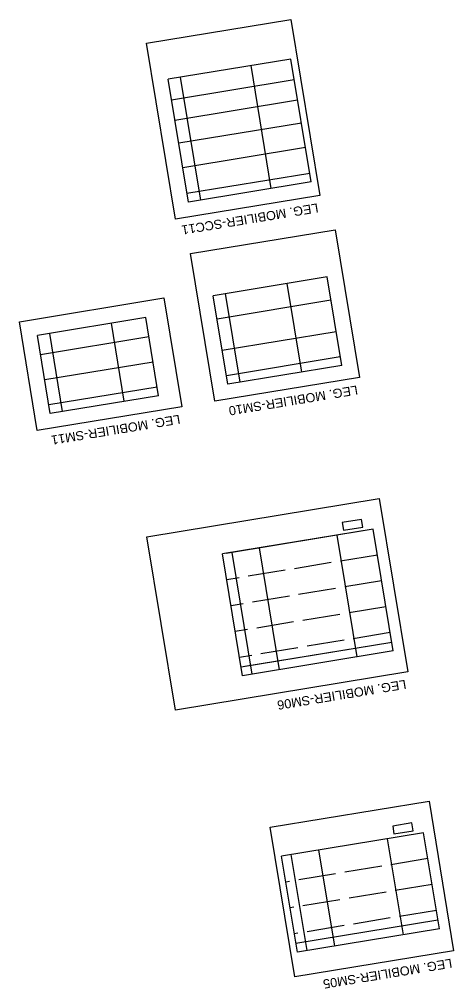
# Model space of a CAD drawing. Header units: millimetres. Extents: x 33140 to 33459, y 51582 to 51854.
# Drawn here: x 33402.7 to 33444.5, y 51761.2 to 51854.4 of the extents above; entities that cross this region are included whole.
import ezdxf

# ---------------------------------------------------------------- set-up
doc = ezdxf.new("R2010")
doc.units = ezdxf.units.MM
doc.header["$LTSCALE"] = 0.3
doc.header["$MEASUREMENT"] = 0
doc.linetypes.add('ACAD_ISO02W100', pattern=[15, 12, -3])
doc.layers.get('DEFPOINTS').update_dxf_attribs({"linetype": 'CONTINUOUS'})
doc.layers.add('-LEGENDE', color=3, linetype='CONTINUOUS')
doc.styles.add('NDP', font='ARIAL.TTF', dxfattribs={"height": 0.2})

msp = doc.modelspace()

# ---------------------------------------------------------------- linework, layer by layer
at = {"layer": '-LEGENDE'}
for p, q in [((33428.851, 51850.596), (33417.039, 51848.651)), ((33426.967, 51838.153), (33425.022, 51849.965)), ((33430.796, 51838.784), (33428.851, 51850.596)), ((33420.172, 51837.034), (33418.227, 51848.846)), ((33418.984, 51836.839), (33417.039, 51848.651)), ((33429.181, 51848.589), (33417.37, 51846.644)), ((33429.502, 51846.638), (33417.691, 51844.693)), ((33429.863, 51844.446), (33418.052, 51842.501)), ((33430.253, 51842.083), (33418.441, 51840.138)), ((33430.66, 51839.607), (33418.849, 51837.662)), ((33430.66, 51839.607), (33418.849, 51837.662)), ((33430.66, 51839.607), (33418.849, 51837.662)), ((33430.66, 51839.607), (33418.849, 51837.662)), ((33430.796, 51838.784), (33418.984, 51836.839)), ((33432.336, 51829.647), (33421.382, 51827.843)), ((33433.739, 51821.129), (33432.336, 51829.647)), ((33429.909, 51820.499), (33428.507, 51829.016)), ((33422.785, 51819.326), (33421.382, 51827.843)), ((33432.705, 51827.404), (33421.751, 51825.6)), ((33423.972, 51819.521), (33422.57, 51828.038)), ((33414.885, 51825.73), (33404.455, 51824.013)), ((33416.12, 51818.228), (33414.885, 51825.73)), ((33412.814, 51817.684), (33411.579, 51825.186)), ((33405.69, 51816.511), (33404.455, 51824.013)), ((33415.191, 51823.872), (33404.761, 51822.155)), ((33406.877, 51816.706), (33405.642, 51824.208)), ((33433.204, 51824.372), (33422.251, 51822.569)), ((33433.603, 51821.953), (33422.649, 51820.149)), ((33433.603, 51821.953), (33422.649, 51820.149)), ((33433.603, 51821.953), (33422.649, 51820.149)), ((33433.603, 51821.953), (33422.649, 51820.149)), ((33415.588, 51821.462), (33405.157, 51819.745)), ((33433.739, 51821.129), (33422.785, 51819.326)), ((33415.985, 51819.052), (33405.554, 51817.334)), ((33415.985, 51819.052), (33405.554, 51817.334)), ((33415.985, 51819.052), (33405.554, 51817.334)), ((33416.12, 51818.228), (33405.69, 51816.511)), ((33436.768, 51805.395), (33422.272, 51803.008)), ((33436.768, 51805.395), (33422.632, 51803.067)), ((33438.697, 51793.678), (33436.768, 51805.395)), ((33435.226, 51793.106), (33433.297, 51804.823)), ((33425.137, 51791.445), (33423.208, 51803.162)), ((33427.751, 51791.875), (33425.821, 51803.592)), ((33424.201, 51791.291), (33422.272, 51803.008)), ((33438.561, 51794.501), (33424.066, 51792.114)), ((33438.561, 51794.502), (33424.426, 51792.174)), ((33438.561, 51794.502), (33424.426, 51792.174)), ((33438.697, 51793.678), (33424.201, 51791.291)), ((33441.625, 51776.198), (33427.952, 51773.947)), ((33441.625, 51776.198), (33427.952, 51773.947)), ((33443.145, 51766.97), (33441.625, 51776.198)), ((33439.674, 51766.398), (33438.154, 51775.627)), ((33433.069, 51765.311), (33431.55, 51774.539)), ((33429.471, 51764.718), (33427.952, 51773.947)), ((33430.403, 51764.872), (33428.883, 51774.1)), ((33443.009, 51767.793), (33429.336, 51765.542)), ((33443.009, 51767.793), (33429.336, 51765.542)), ((33443.009, 51767.793), (33429.336, 51765.541)), ((33443.145, 51766.97), (33429.471, 51764.718))]:
    msp.add_line(p, q, dxfattribs=at)
at = {"layer": '-LEGENDE', "color": 4, "linetype": 'ACAD_ISO02W100'}
for p, q in [((33437.177, 51802.906), (33422.682, 51800.519)), ((33437.587, 51800.418), (33423.092, 51798.031)), ((33437.997, 51797.93), (33423.501, 51795.543)), ((33438.406, 51795.441), (33423.911, 51793.055)), ((33442.035, 51773.71), (33428.362, 51771.458)), ((33442.445, 51771.222), (33428.771, 51768.97)), ((33442.854, 51768.733), (33429.181, 51766.482))]:
    msp.add_line(p, q, dxfattribs=at)
at = {"layer": '-LEGENDE', "linetype": 'ACAD_ISO02W100'}
msp.add_line((33442.035, 51773.71), (33428.362, 51771.458), dxfattribs=at)
at = {"layer": '-LEGENDE'}
for points in [[(33435.641, 51806.333), (33433.792, 51806.029), (33433.914, 51805.29), (33435.763, 51805.594)], [(33440.499, 51777.137), (33438.65, 51776.832), (33438.771, 51776.093), (33440.62, 51776.398)]]:
    msp.add_lwpolyline(points, close=True, dxfattribs=at)
at = {"layer": 'DEFPOINTS'}
for points in [[(33431.638, 51837.489), (33417.733, 51835.199), (33414.947, 51852.122), (33428.851, 51854.412)], [(33435.439, 51819.976), (33421.534, 51817.686), (33419.194, 51831.899), (33433.098, 51834.188)], [(33418.344, 51817.161), (33404.439, 51814.871), (33402.716, 51825.336), (33416.621, 51827.626)], [(33440.099, 51791.674), (33417.735, 51787.991), (33414.992, 51804.647), (33437.356, 51808.33)], [(33444.515, 51764.857), (33429.238, 51762.341), (33426.868, 51776.735), (33442.144, 51779.251)]]:
    msp.add_lwpolyline(points, close=True, dxfattribs=at)

# ---------------------------------------------------------------- texts
at = {"layer": 'DEFPOINTS', "char_height": 0.875, "width": 16.89024, "attachment_point": 1, "rotation": 189.35057, "style": 'NDP'}
for s, insert in [('LEG. MOBILIER-SCC11', (33431.553, 51835.868)), ('LEG. MOBILIER-SM10', (33435.354, 51818.354)), ('LEG. MOBILIER-SM11', (33418.259, 51815.54)), ('LEG. MOBILIER-SM06', (33440.014, 51790.053)), ('LEG. MOBILIER-SM05', (33444.43, 51763.236))]:
    msp.add_mtext(s, dxfattribs=dict(at, insert=insert))

doc.saveas('drawing.dxf')
